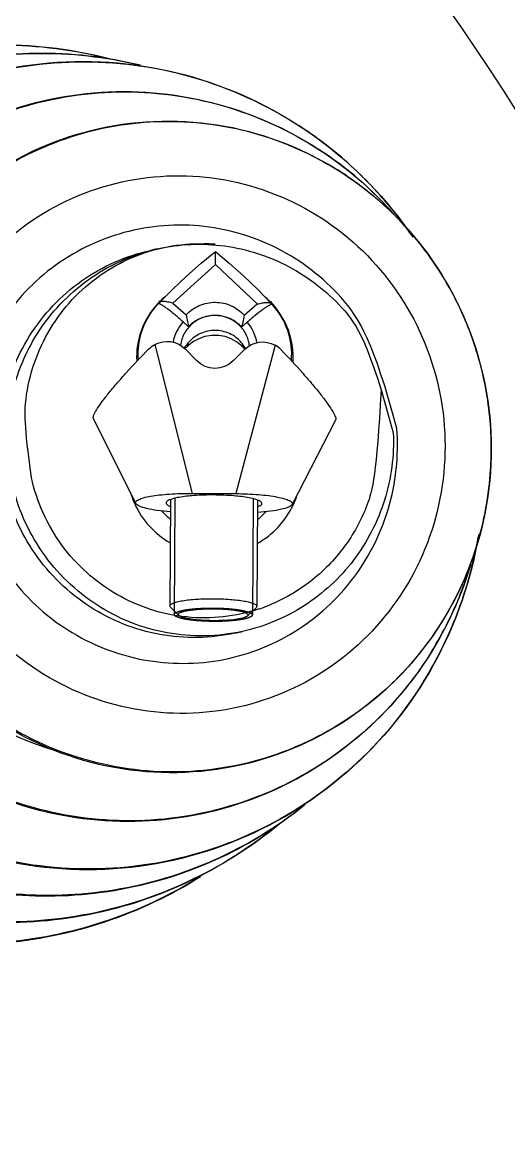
# Model space of a CAD drawing. Extents: x 4438 to 384502, y -178203 to -21188.
# Drawn here: x 382058.1 to 382089.6, y -176914.5 to -176841.9 of the extents above; entities that cross this region are included whole.
import ezdxf

# ---------------------------------------------------------------- set-up
doc = ezdxf.new("R2010")
doc.units = 0
doc.header["$LTSCALE"] = 8
doc.header["$MEASUREMENT"] = 0
doc.layers.add('PL', color=5, linetype='CONTINUOUS')

msp = doc.modelspace()

# ---------------------------------------------------------------- linework, layer by layer
at = {"layer": 'PL', "color": 7, "ltscale": 0.5}
for p, q in [((382066.4, -176856.657), (382066.871, -176856.552)), ((382070.616, -176857.578), (382070.621, -176856.736)), ((382070.616, -176857.578), (382067.846, -176860.065)), ((382073.322, -176860.128), (382070.616, -176857.578)), ((382073.358, -176859.195), (382074.231, -176860.106)), ((382066.971, -176860.053), (382066.931, -176860.111)), ((382067.846, -176860.065), (382068.706, -176860.835)), ((382072.484, -176860.859), (382073.322, -176860.128)), ((382074.231, -176860.106), (382074.267, -176860.158)), ((382068.87, -176861.609), (382068.516, -176861.288)), ((382072.669, -176861.314), (382072.311, -176861.631)), ((382066.687, -176862.743), (382069.111, -176872.389)), ((382068.647, -176862.919), (382068.692, -176862.96)), ((382069.387, -176863.792), (382068.668, -176863.054)), ((382068.74, -176862.938), (382068.692, -176862.96)), ((382072.494, -176863.079), (382071.766, -176863.807)), ((382074.479, -176862.793), (382071.931, -176872.407)), ((382072.424, -176862.962), (382072.471, -176862.984)), ((382072.471, -176862.984), (382072.517, -176862.944)), ((382065.455, -176873.048), (382062.703, -176867.549)), ((382078.401, -176867.649), (382075.579, -176873.113)), ((382069.111, -176872.389), (382071.931, -176872.407)), ((382067.699, -176872.788), (382067.655, -176879.676)), ((382067.981, -176872.706), (382067.933, -176880.234)), ((382073.057, -176872.739), (382073.009, -176880.266)), ((382073.339, -176872.824), (382073.295, -176879.712)), ((382087.156, -176876.991), (382087.143, -176877.032)), ((382067.697, -176879.76), (382067.655, -176879.676)), ((382068.249, -176880.303), (382067.697, -176879.76)), ((382072.693, -176880.331), (382073.252, -176879.796)), ((382073.295, -176879.712), (382073.252, -176879.796)), ((382071.893, -176881.436), (382072.365, -176881.331))]:
    msp.add_line(p, q, dxfattribs=at)
for points in [[(382066.971, -176860.053), (382067.825, -176859.185), (382068.747, -176858.316), (382069.695, -176857.488), (382070.621, -176856.736)], [(382070.621, -176856.736), (382071.507, -176857.474), (382072.435, -176858.304), (382073.358, -176859.195)], [(382072.424, -176862.962), (382072.251, -176862.79), (382071.977, -176862.576), (382071.634, -176862.384), (382071.236, -176862.24), (382070.805, -176862.162), (382070.361, -176862.16), (382069.929, -176862.233), (382069.531, -176862.373), (382069.186, -176862.562), (382068.911, -176862.772), (382068.74, -176862.938)]]:
    msp.add_lwpolyline(points, dxfattribs=at)
for centre, radius, start, end in [((381970.079, -176922.846), 158.527, 283.81178, 63.75286), ((381969.987, -176922.761), 149.818, 270, 63.81114), ((381970.075, -176922.908), 141.699, 21.91255, 64.93004), ((382061.928, -176870.342), 25.928, 55.60915, 57.08141), ((382061.801, -176870.517), 26.143, 45.88077, 55.59675), ((382064.598, -176869.779), 23.412, 55.62243, 57.08217), ((382064.484, -176869.937), 23.606, 45.88282, 55.60997), ((382067.494, -176869.111), 20.822, 59.32168, 60.08068), ((382067.381, -176869.288), 21.031, 48.12558, 59.30186), ((382061.739, -176870.576), 26.229, 41.36168, 45.87199), ((382064.433, -176869.985), 23.677, 41.67777, 45.87456), ((382067.33, -176869.338), 21.103, 43.48864, 48.11431), ((382061.636, -176870.666), 26.366, 34.72451, 41.36135), ((382064.374, -176870.039), 23.757, 41.37155, 41.67986), ((382067.237, -176869.426), 21.231, 36.21613, 43.48772), ((382069.536, -176868.573), 12.313, 102.5005, 104.74125), ((382069.611, -176867.447), 11.226, 86.33177, 88.66607), ((382069.611, -176867.446), 11.225, 84.99182, 86.33112), ((382067.184, -176869.46), 21.293, 29.19099, 36.20484), ((382067.166, -176869.47), 21.314, 24.33792, 29.19203), ((382070.578, -176863.579), 5.076, 136.43238, 182.92168), ((382070.582, -176863.583), 5.082, 135.64823, 136.4324), ((382070.519, -176863.45), 4.927, 136.25403, 137.06537), ((382070.521, -176871.101), 11.69, 107.37221, 107.82554), ((382070.579, -176863.581), 5.078, 129.48035, 135.64721), ((382070.52, -176863.451), 4.928, 135.32424, 136.25403), ((382070.53, -176863.461), 4.943, 131.94917, 135.32266), ((382070.576, -176863.581), 5.079, 43.55461, 50.1116), ((382070.627, -176863.462), 4.942, 42.94736, 47.93018), ((382070.538, -176871.101), 11.69, 71.42395, 71.90629), ((382070.637, -176863.451), 4.927, 42.21536, 42.94381), ((382070.574, -176863.583), 5.082, 42.84903, 43.55326), ((382070.578, -176863.579), 5.076, 356.35001, 42.84894), ((382067.04, -176869.52), 21.449, 13.11151, 24.32117), ((382070.523, -176863.102), 2.706, 137.88462, 169.35266), ((382070.639, -176863.103), 2.706, 9.91692, 41.38757), ((382070.544, -176864.079), 2.23, 138.13514, 150.93246), ((382070.605, -176864.079), 2.23, 28.33732, 41.13468), ((382067.224, -176869.473), 21.26, 12.5001, 13.09909), ((382067.223, -176869.473), 21.261, 11.87201, 12.49989), ((382067.037, -176869.507), 21.449, 0.67947, 11.85978), ((382067.171, -176869.499), 21.316, 355.58014, 0.66254), ((382067.196, -176869.501), 21.29, 348.79747, 355.58123), ((382070.4, -176870.793), 5.51, 197.83255, 204.52183), ((382070.663, -176870.794), 5.51, 334.74799, 341.43726), ((382070.468, -176870.753), 5.588, 204.5983, 240.0817), ((382070.596, -176870.754), 5.588, 299.18812, 334.67152), ((382070.495, -176870.553), 4.491, 221.82122, 231.19261), ((382070.572, -176870.553), 4.491, 308.07721, 317.4486), ((382067.255, -176869.509), 21.232, 340.97872, 348.78622), ((382061.655, -176870.752), 26.367, 343.21187, 350.27713), ((382067.387, -176869.554), 21.091, 336.89057, 340.97611), ((382064.48, -176870.188), 23.674, 339.12982, 343.19682), ((382061.797, -176870.794), 26.218, 339.13141, 343.21043), ((382064.549, -176870.211), 23.602, 328.2062, 339.12101), ((382069.879, -176869.228), 11.226, 288.46884, 290.80316), ((382069.88, -176869.229), 11.225, 290.80381, 292.14309), ((382061.873, -176870.819), 26.138, 328.23662, 339.12259), ((382064.742, -176870.321), 23.379, 327.92483, 328.18686), ((382062.086, -176870.941), 25.893, 327.92482, 328.21746), ((381970.075, -176922.908), 141.699, 283.72929, 4.32637)]:
    msp.add_arc(centre, radius, start, end, dxfattribs=at)
at = {"layer": 'PL', "color": 7, "ltscale": 0.5, "extrusion": (0, 0, -1)}
for centre, start_param, end_param in [((382067.471, -176864.281), -0.488239, 0.779568), ((382073.675, -176864.32), -0.779568, 0.488239), ((382070.584, -176862.565), 2.362024, 3.921161)]:
    msp.add_ellipse(centre, major_axis=(0.011, 1.735), ratio=0.975113, start_param=start_param, end_param=end_param, dxfattribs=at)
at = {"layer": 'PL', "color": 7, "ltscale": 0.5}
for points, knots in [([(382029.492, -176877.837), (382028.97, -176875.483), (382028.518, -176870.626), (382029.677, -176863.425), (382032.595, -176856.755), (382037.089, -176851.054), (382042.869, -176846.692), (382049.563, -176843.956), (382056.728, -176843.024), (382061.516, -176843.648), (382063.822, -176844.257)], [0, 0, 0, 0, 0.125926, 0.251647, 0.377035, 0.502024, 0.626659, 0.751072, 0.875453, 1, 1, 1, 1]), ([(382029.627, -176877.808), (382029.106, -176875.458), (382028.654, -176870.61), (382029.805, -176863.426), (382032.708, -176856.771), (382037.179, -176851.082), (382042.931, -176846.726), (382049.593, -176843.989), (382056.728, -176843.048), (382061.498, -176843.661), (382063.796, -176844.262)], [0, 0, 0, 0, 0.126092, 0.251944, 0.377405, 0.502395, 0.626965, 0.751271, 0.875538, 1, 1, 1, 1]), ([(382033.218, -176877.011), (382032.721, -176874.769), (382032.286, -176870.144), (382033.368, -176863.284), (382036.113, -176856.918), (382040.352, -176851.456), (382045.817, -176847.249), (382052.161, -176844.568), (382058.971, -176843.586), (382063.54, -176844.107), (382065.745, -176844.65)], [0, 0, 0, 0, 0.125918, 0.251632, 0.377024, 0.502022, 0.626668, 0.751088, 0.875467, 1, 1, 1, 1]), ([(382033.352, -176876.982), (382032.856, -176874.745), (382032.421, -176870.132), (382033.494, -176863.29), (382036.221, -176856.941), (382040.435, -176851.493), (382045.867, -176847.292), (382052.174, -176844.608), (382058.95, -176843.611), (382063.499, -176844.117), (382065.696, -176844.65)], [0, 0, 0, 0, 0.12609, 0.251941, 0.377409, 0.50241, 0.626991, 0.751302, 0.875561, 1, 1, 1, 1]), ([(382036.943, -176876.185), (382036.296, -176873.266), (382035.996, -176867.165), (382038.621, -176858.441), (382044.014, -176851.123), (382051.553, -176846.092), (382060.349, -176843.947), (382069.357, -176844.95), (382077.501, -176848.96), (382081.731, -176853.337), (382083.412, -176855.799)], [0, 0, 0, 0, 0.125834, 0.25133, 0.376313, 0.500834, 0.625157, 0.749637, 0.874558, 1, 1, 1, 1]), ([(382037.078, -176876.156), (382036.524, -176873.659), (382036.142, -176868.479), (382037.817, -176860.907), (382041.592, -176854.156), (382047.15, -176848.817), (382054.012, -176845.352), (382061.586, -176844.066), (382069.209, -176845.064), (382073.891, -176847.2), (382076.018, -176848.577)], [0, 0, 0, 0, 0.126096, 0.251883, 0.377177, 0.501939, 0.626317, 0.750589, 0.875069, 1, 1, 1, 1]), ([(382042.025, -176875.059), (382041.468, -176872.546), (382041.169, -176867.305), (382043.244, -176859.753), (382047.623, -176853.278), (382053.847, -176848.588), (382061.25, -176846.191), (382069.034, -176846.349), (382076.353, -176849.034), (382080.411, -176852.324), (382082.115, -176854.238)], [0, 0, 0, 0, 0.125851, 0.251396, 0.376468, 0.501089, 0.625466, 0.749913, 0.874712, 1, 1, 1, 1]), ([(382042.159, -176875.029), (382041.66, -176872.774), (382041.315, -176868.097), (382042.827, -176861.26), (382046.236, -176855.165), (382051.254, -176850.343), (382057.45, -176847.215), (382064.29, -176846.053), (382071.172, -176846.955), (382075.4, -176848.883), (382077.321, -176850.126)], [0, 0, 0, 0, 0.126096, 0.251883, 0.377177, 0.501939, 0.626317, 0.750589, 0.875069, 1, 1, 1, 1]), ([(382047.295, -176873.89), (382046.702, -176871.212), (382046.557, -176865.574), (382049.549, -176857.723), (382055.301, -176851.621), (382062.948, -176848.228), (382071.313, -176848.071), (382079.105, -176851.171), (382085.135, -176857.021), (382087.386, -176862.193), (382087.98, -176864.871)], [0, 0, 0, 0, 0.125688, 0.250971, 0.375687, 0.5, 0.624313, 0.749029, 0.874312, 1, 1, 1, 1]), ([(382047.43, -176873.861), (382046.994, -176871.893), (382046.68, -176867.814), (382047.941, -176861.836), (382050.828, -176856.47), (382055.109, -176852.164), (382060.431, -176849.275), (382066.355, -176848.044), (382072.385, -176848.571), (382076.15, -176850.069), (382077.879, -176851.064)], [0, 0, 0, 0, 0.126103, 0.251905, 0.377233, 0.502037, 0.626446, 0.750716, 0.875152, 1, 1, 1, 1]), ([(382051.555, -176872.946), (382051.065, -176870.735), (382050.945, -176866.082), (382053.409, -176859.605), (382058.146, -176854.573), (382064.444, -176851.778), (382071.333, -176851.65), (382077.753, -176854.208), (382082.724, -176859.037), (382084.581, -176863.305), (382085.071, -176865.516)], [0, 0, 0, 0, 0.12586, 0.251216, 0.375861, 0.5, 0.624139, 0.748784, 0.87414, 1, 1, 1, 1]), ([(382082.366, -176868.183), (382080.872, -176862.589), (382079.008, -176859.498), (382074.745, -176856.221), (382069.592, -176854.739), (382064.269, -176855.275), (382059.525, -176857.752), (382056.023, -176861.822), (382054.242, -176866.904), (382054.367, -176870.517), (382054.749, -176872.238)], [0, 0, 0, 0, 0.125793, 0.250987, 0.375513, 0.499648, 0.623881, 0.748647, 0.874088, 1, 1, 1, 1]), ([(382058.685, -176871.365), (382058.219, -176867.901), (382058.254, -176866.28), (382058.804, -176863.916), (382059.826, -176861.72), (382061.275, -176859.787), (382063.09, -176858.203), (382065.191, -176857.036), (382067.485, -176856.338), (382069.08, -176856.206), (382069.873, -176856.224)], [0, 0, 0, 0, 0.125969, 0.251776, 0.3773, 0.502458, 0.627231, 0.751668, 0.875875, 1, 1, 1, 1]), ([(382066.871, -176856.552), (382068.283, -176856.239), (382071.248, -176856.114), (382075.474, -176857.474), (382078.995, -176860.2), (382080.595, -176862.721), (382082.134, -176868.476)], [0, 0, 0, 0, 0.248744, 0.498168, 0.748628, 1, 1, 1, 1]), ([(382056.94, -176871.752), (382056.76, -176870.943), (382056.558, -176869.286), (382056.738, -176866.793), (382057.395, -176864.386), (382058.503, -176862.158), (382060.02, -176860.194), (382061.889, -176858.57), (382064.036, -176857.348), (382065.602, -176856.833), (382066.4, -176856.657)], [0, 0, 0, 0, 0.125913, 0.251684, 0.377201, 0.502384, 0.627204, 0.751688, 0.875914, 1, 1, 1, 1]), ([(382057.411, -176871.648), (382057.236, -176870.858), (382057.035, -176869.242), (382057.193, -176866.81), (382057.806, -176864.455), (382058.85, -176862.263), (382060.288, -176860.316), (382062.069, -176858.683), (382064.125, -176857.426), (382065.632, -176856.868), (382066.403, -176856.665)], [0, 0, 0, 0, 0.125891, 0.251644, 0.377157, 0.502347, 0.627183, 0.751685, 0.875922, 1, 1, 1, 1]), ([(382065.616, -176863.734), (382065.572, -176863.079), (382065.755, -176861.734), (382066.463, -176860.577), (382066.912, -176860.094)], [0, 0, 0, 0, 0.499091, 1, 1, 1, 1]), ([(382068.516, -176861.288), (382068.345, -176861.132), (382068.021, -176860.849), (382067.623, -176860.528), (382067.341, -176860.325), (382067.175, -176860.218), (382067.043, -176860.146), (382066.964, -176860.116), (382066.931, -176860.111)], [0, 0, 0, 0, 0.349189, 0.650231, 0.773187, 0.873677, 0.949562, 1, 1, 1, 1]), ([(382067.846, -176860.065), (382067.742, -176860.044), (382067.557, -176860.004), (382067.307, -176859.965), (382067.11, -176859.967), (382067.004, -176860.018), (382066.971, -176860.053)], [0, 0, 0, 0, 0.351742, 0.630747, 0.839603, 1, 1, 1, 1]), ([(382068.706, -176860.835), (382068.944, -176860.577), (382069.537, -176860.157), (382070.601, -176859.943), (382071.661, -176860.17), (382072.25, -176860.598), (382072.484, -176860.859)], [0, 0, 0, 0, 0.249441, 0.5, 0.750559, 1, 1, 1, 1]), ([(382074.267, -176860.158), (382074.233, -176860.163), (382074.154, -176860.192), (382074.021, -176860.262), (382073.853, -176860.368), (382073.569, -176860.567), (382073.167, -176860.882), (382072.841, -176861.161), (382072.669, -176861.314)], [0, 0, 0, 0, 0.050808, 0.126959, 0.227592, 0.350569, 0.651343, 1, 1, 1, 1]), ([(382073.322, -176860.128), (382073.431, -176860.105), (382073.627, -176860.061), (382073.922, -176860.008), (382074.155, -176860.024), (382074.231, -176860.106)], [0, 0, 0, 0, 0.358163, 0.640854, 1, 1, 1, 1]), ([(382075.537, -176863.797), (382075.59, -176863.143), (382075.423, -176861.795), (382074.729, -176860.629), (382074.287, -176860.14)], [0, 0, 0, 0, 0.499091, 1, 1, 1, 1]), ([(382070.595, -176860.874), (382070.325, -176860.872), (382069.781, -176860.966), (382069.069, -176861.381), (382068.551, -176862.017), (382068.38, -176862.538), (382068.345, -176862.802)], [0, 0, 0, 0, 0.251571, 0.50228, 0.751686, 1, 1, 1, 1]), ([(382068.706, -176860.835), (382068.736, -176860.985), (382068.795, -176861.242), (382068.852, -176861.5), (382068.87, -176861.609)], [0, 0, 0, 0, 0.579834, 1, 1, 1, 1]), ([(382072.311, -176861.631), (382072.097, -176861.394), (382071.56, -176861.007), (382070.595, -176860.801), (382069.628, -176860.994), (382069.087, -176861.375), (382068.87, -176861.609)], [0, 0, 0, 0, 0.249439, 0.5, 0.750561, 1, 1, 1, 1]), ([(382072.821, -176862.83), (382072.788, -176862.566), (382072.624, -176862.043), (382072.114, -176861.401), (382071.408, -176860.976), (382070.865, -176860.876), (382070.595, -176860.874)], [0, 0, 0, 0, 0.248314, 0.49772, 0.748429, 1, 1, 1, 1]), ([(382072.484, -176860.859), (382072.452, -176861.009), (382072.39, -176861.265), (382072.33, -176861.522), (382072.311, -176861.631)], [0, 0, 0, 0, 0.579834, 1, 1, 1, 1]), ([(382070.589, -176861.84), (382070.27, -176861.838), (382069.627, -176861.969), (382069.095, -176862.355), (382068.884, -176862.591)], [0, 0, 0, 0, 0.501149, 1, 1, 1, 1]), ([(382072.284, -176862.613), (382072.076, -176862.374), (382071.549, -176861.981), (382070.907, -176861.842), (382070.589, -176861.84)], [0, 0, 0, 0, 0.498851, 1, 1, 1, 1]), ([(382062.703, -176867.549), (382062.691, -176867.525), (382062.688, -176867.452), (382062.743, -176867.262), (382062.921, -176866.942), (382063.241, -176866.477), (382063.686, -176865.906), (382064.233, -176865.254), (382065.099, -176864.278), (382065.8, -176863.54), (382066.289, -176863.042)], [0, 0, 0, 0, 0.01417, 0.035355, 0.102255, 0.200919, 0.327029, 0.475207, 0.640032, 1, 1, 1, 1]), ([(382068.85, -176862.645), (382068.837, -176862.704), (382068.816, -176862.788), (382068.776, -176862.885), (382068.753, -176862.924), (382068.74, -176862.938)], [0, 0, 0, 0, 0.575562, 0.812449, 1, 1, 1, 1]), ([(382072.317, -176862.667), (382072.329, -176862.727), (382072.349, -176862.81), (382072.388, -176862.908), (382072.41, -176862.947), (382072.424, -176862.962)], [0, 0, 0, 0, 0.575562, 0.812449, 1, 1, 1, 1]), ([(382074.872, -176863.097), (382075.355, -176863.601), (382076.047, -176864.348), (382076.901, -176865.334), (382077.439, -176865.993), (382077.877, -176866.57), (382078.19, -176867.04), (382078.364, -176867.362), (382078.418, -176867.552), (382078.414, -176867.625), (382078.401, -176867.649)], [0, 0, 0, 0, 0.359968, 0.524793, 0.672971, 0.799081, 0.897745, 0.964645, 0.98583, 1, 1, 1, 1]), ([(382087.98, -176864.871), (382088.573, -176867.549), (382088.718, -176873.187), (382085.726, -176881.038), (382079.975, -176887.141), (382072.327, -176890.533), (382063.962, -176890.691), (382056.17, -176887.591), (382050.141, -176881.74), (382047.889, -176876.569), (382047.295, -176873.89)], [0, 0, 0, 0, 0.125688, 0.250971, 0.375687, 0.5, 0.624313, 0.749029, 0.874312, 1, 1, 1, 1]), ([(382085.071, -176865.516), (382085.561, -176867.727), (382085.682, -176872.38), (382083.218, -176878.857), (382078.48, -176883.888), (382072.183, -176886.684), (382065.293, -176886.812), (382058.873, -176884.254), (382053.903, -176879.425), (382052.046, -176875.157), (382051.555, -176872.946)], [0, 0, 0, 0, 0.12586, 0.251216, 0.375861, 0.5, 0.624139, 0.748784, 0.87414, 1, 1, 1, 1]), ([(382081.341, -176865.686), (382081.045, -176871.168), (382080.561, -176873.211), (382079.05, -176875.96), (382076.867, -176878.197), (382075.061, -176879.24), (382074.111, -176879.626)], [0, 0, 0, 0, 0.251375, 0.501829, 0.751298, 1, 1, 1, 1]), ([(382054.749, -176872.238), (382055.131, -176873.96), (382056.544, -176877.287), (382060.306, -176881.14), (382065.201, -176883.349), (382070.548, -176883.588), (382075.598, -176881.824), (382079.642, -176878.302), (382082.12, -176873.529), (382082.502, -176869.939), (382082.366, -176868.183)], [0, 0, 0, 0, 0.125912, 0.251353, 0.376118, 0.500351, 0.624486, 0.749012, 0.874207, 1, 1, 1, 1]), ([(382082.134, -176868.476), (382082.196, -176869.937), (382081.812, -176872.898), (382079.773, -176876.859), (382076.517, -176879.878), (382073.777, -176881.018), (382072.365, -176881.331)], [0, 0, 0, 0, 0.251373, 0.501833, 0.751256, 1, 1, 1, 1]), ([(382071.893, -176881.436), (382071.095, -176881.613), (382069.459, -176881.808), (382066.997, -176881.608), (382064.616, -176880.926), (382062.411, -176879.787), (382060.465, -176878.236), (382058.853, -176876.332), (382057.636, -176874.149), (382057.119, -176872.562), (382056.94, -176871.752)], [0, 0, 0, 0, 0.124086, 0.248312, 0.372796, 0.497616, 0.622799, 0.748316, 0.874087, 1, 1, 1, 1]), ([(382072.365, -176881.331), (382071.567, -176881.508), (382069.93, -176881.703), (382067.468, -176881.504), (382065.088, -176880.822), (382062.883, -176879.683), (382060.937, -176878.132), (382059.324, -176876.227), (382058.108, -176874.045), (382057.591, -176872.457), (382057.411, -176871.648)], [0, 0, 0, 0, 0.124086, 0.248312, 0.372796, 0.497616, 0.622799, 0.748317, 0.874086, 1, 1, 1, 1]), ([(382073.436, -176879.876), (382072.684, -176880.127), (382071.121, -176880.471), (382068.723, -176880.48), (382066.371, -176879.984), (382064.17, -176879.004), (382062.216, -176877.584), (382060.592, -176875.787), (382059.371, -176873.69), (382058.859, -176872.151), (382058.685, -176871.365)], [0, 0, 0, 0, 0.124125, 0.248332, 0.372769, 0.497542, 0.6227, 0.748224, 0.874031, 1, 1, 1, 1]), ([(382065.455, -176873.048), (382065.445, -176873.028), (382065.434, -176872.981), (382065.469, -176872.909), (382065.54, -176872.846), (382065.646, -176872.785), (382065.788, -176872.727), (382066.044, -176872.648), (382066.443, -176872.563), (382067.004, -176872.485), (382067.655, -176872.427), (382068.367, -176872.393), (382068.86, -176872.388), (382069.111, -176872.389)], [0, 0, 0, 0, 0.01717, 0.035271, 0.058908, 0.090149, 0.129738, 0.177776, 0.297768, 0.446341, 0.617632, 0.804768, 1, 1, 1, 1]), ([(382072.793, -176872.679), (382072.468, -176872.617), (382071.711, -176872.529), (382070.521, -176872.48), (382069.33, -176872.513), (382068.572, -176872.592), (382068.247, -176872.65)], [0, 0, 0, 0, 0.217421, 0.5, 0.782579, 1, 1, 1, 1]), ([(382071.931, -176872.407), (382072.183, -176872.409), (382072.675, -176872.421), (382073.387, -176872.463), (382074.037, -176872.529), (382074.597, -176872.615), (382074.996, -176872.705), (382075.25, -176872.788), (382075.392, -176872.848), (382075.497, -176872.909), (382075.567, -176872.973), (382075.601, -176873.046), (382075.589, -176873.093), (382075.579, -176873.113)], [0, 0, 0, 0, 0.195232, 0.382368, 0.553659, 0.702232, 0.822224, 0.870262, 0.909851, 0.941092, 0.964729, 0.98283, 1, 1, 1, 1]), ([(382067.69, -176873.587), (382067.403, -176873.565), (382066.885, -176873.512), (382066.21, -176873.394), (382065.77, -176873.27), (382065.542, -176873.149), (382065.472, -176873.082), (382065.455, -176873.048)], [0, 0, 0, 0, 0.368655, 0.668585, 0.880719, 0.951125, 1, 1, 1, 1]), ([(382067.696, -176872.788), (382067.647, -176872.806), (382067.563, -176872.841), (382067.466, -176872.904), (382067.41, -176872.976), (382067.416, -176873.03), (382067.426, -176873.05)], [0, 0, 0, 0, 0.379029, 0.650144, 0.838695, 1, 1, 1, 1]), ([(382067.426, -176873.05), (382067.443, -176873.088), (382067.532, -176873.161), (382067.631, -176873.204), (382067.693, -176873.228)], [0, 0, 0, 0, 0.383792, 1, 1, 1, 1]), ([(382068.247, -176872.65), (382068.19, -176872.66), (382068.004, -176872.696), (382067.82, -176872.742), (382067.696, -176872.788)], [0, 0, 0, 0, 0.303775, 1, 1, 1, 1]), ([(382073.342, -176872.824), (382073.306, -176872.81), (382073.127, -176872.749), (382072.942, -176872.707), (382072.793, -176872.679)], [0, 0, 0, 0, 0.199616, 1, 1, 1, 1]), ([(382075.579, -176873.113), (382075.562, -176873.146), (382075.491, -176873.212), (382075.262, -176873.331), (382074.82, -176873.449), (382074.144, -176873.558), (382073.624, -176873.605), (382073.338, -176873.623)], [0, 0, 0, 0, 0.048875, 0.119281, 0.331415, 0.631345, 1, 1, 1, 1]), ([(382073.339, -176873.264), (382073.402, -176873.241), (382073.501, -176873.199), (382073.591, -176873.127), (382073.609, -176873.089)], [0, 0, 0, 0, 0.616213, 1, 1, 1, 1]), ([(382073.609, -176873.089), (382073.619, -176873.069), (382073.625, -176873.016), (382073.571, -176872.943), (382073.474, -176872.879), (382073.391, -176872.843), (382073.342, -176872.824)], [0, 0, 0, 0, 0.16131, 0.349862, 0.620976, 1, 1, 1, 1]), ([(382086.786, -176877.832), (382085.93, -176879.838), (382083.576, -176883.602), (382078.489, -176887.847), (382072.338, -176890.288), (382065.734, -176890.673), (382059.326, -176888.969), (382053.744, -176885.347), (382049.532, -176880.171), (382047.906, -176876.006), (382047.43, -176873.861)], [0, 0, 0, 0, 0.12518, 0.249812, 0.374103, 0.498395, 0.623028, 0.748208, 0.87393, 1, 1, 1, 1]), ([(382060.341, -176889.078), (382056.935, -176888.122), (382050.516, -176884.236), (382047.056, -176877.592), (382046.285, -176874.114)], [0, 0, 0, 0, 0.498314, 1, 1, 1, 1]), ([(382087.674, -176875.023), (382087.191, -176877.964), (382085.208, -176883.719), (382079.521, -176890.796), (382071.781, -176895.511), (382062.903, -176897.285), (382053.943, -176895.912), (382045.963, -176891.558), (382039.897, -176884.761), (382037.59, -176879.105), (382036.943, -176876.185)], [0, 0, 0, 0, 0.125442, 0.250362, 0.374842, 0.499165, 0.623687, 0.748669, 0.874166, 1, 1, 1, 1]), ([(382087.157, -176876.99), (382086.421, -176879.445), (382084.133, -176884.14), (382078.634, -176889.666), (382071.646, -176893.098), (382063.924, -176894.053), (382056.302, -176892.433), (382049.598, -176888.415), (382044.526, -176882.448), (382042.582, -176877.572), (382042.025, -176875.059)], [0, 0, 0, 0, 0.125287, 0.250086, 0.374533, 0.498911, 0.623531, 0.748604, 0.874149, 1, 1, 1, 1]), ([(382084.553, -176882.736), (382083.337, -176884.675), (382080.321, -176888.21), (382074.464, -176891.937), (382067.774, -176893.775), (382060.836, -176893.559), (382054.25, -176891.31), (382048.584, -176887.226), (382044.324, -176881.669), (382042.659, -176877.284), (382042.159, -176875.029)], [0, 0, 0, 0, 0.124931, 0.249411, 0.373683, 0.498061, 0.622823, 0.748117, 0.873904, 1, 1, 1, 1]), ([(382084.027, -176884.691), (382082.681, -176886.838), (382079.34, -176890.753), (382072.854, -176894.88), (382065.445, -176896.916), (382057.761, -176896.677), (382050.468, -176894.187), (382044.192, -176889.664), (382039.474, -176883.509), (382037.631, -176878.653), (382037.078, -176876.156)], [0, 0, 0, 0, 0.124931, 0.249411, 0.373683, 0.498061, 0.622823, 0.748117, 0.873904, 1, 1, 1, 1]), ([(382076.379, -176892.591), (382074.609, -176894.015), (382070.689, -176896.42), (382064.101, -176898.408), (382057.218, -176898.661), (382050.487, -176897.158), (382044.336, -176894), (382039.156, -176889.39), (382035.275, -176883.63), (382033.715, -176879.254), (382033.218, -176877.011)], [0, 0, 0, 0, 0.124533, 0.248912, 0.373332, 0.497978, 0.622976, 0.748368, 0.874082, 1, 1, 1, 1]), ([(382076.332, -176892.613), (382074.566, -176894.025), (382070.657, -176896.406), (382064.095, -176898.367), (382057.244, -176898.601), (382050.545, -176897.09), (382044.423, -176893.932), (382039.267, -176889.331), (382035.403, -176883.583), (382033.848, -176879.218), (382033.352, -176876.982)], [0, 0, 0, 0, 0.124439, 0.248698, 0.373009, 0.49759, 0.622591, 0.748059, 0.87391, 1, 1, 1, 1]), ([(382074.802, -176893.759), (382072.97, -176895.285), (382068.894, -176897.877), (382062.006, -176900.062), (382054.782, -176900.412), (382047.699, -176898.902), (382041.216, -176895.634), (382035.752, -176890.822), (382031.658, -176884.786), (382030.014, -176880.192), (382029.492, -176877.837)], [0, 0, 0, 0, 0.124548, 0.248928, 0.373341, 0.497976, 0.622965, 0.748353, 0.874074, 1, 1, 1, 1]), ([(382074.774, -176893.767), (382072.946, -176895.284), (382068.881, -176897.856), (382062.017, -176900.019), (382054.822, -176900.354), (382047.768, -176898.838), (382041.311, -176895.572), (382035.867, -176890.767), (382031.787, -176884.742), (382030.147, -176880.157), (382029.627, -176877.808)], [0, 0, 0, 0, 0.124462, 0.248729, 0.373035, 0.497605, 0.622595, 0.748056, 0.873908, 1, 1, 1, 1]), ([(382069.634, -176897.223), (382065.777, -176899.656), (382056.716, -176902.686), (382042.664, -176900.33), (382031.23, -176891.759), (382027.037, -176883.108), (382026.038, -176878.603)], [0, 0, 0, 0, 0.248713, 0.497825, 0.748318, 1, 1, 1, 1]), ([(382069.558, -176897.251), (382065.71, -176899.655), (382056.684, -176902.634), (382042.707, -176900.245), (382031.339, -176891.686), (382027.168, -176883.064), (382026.172, -176878.573)], [0, 0, 0, 0, 0.248485, 0.497449, 0.748032, 1, 1, 1, 1]), ([(382067.655, -176879.676), (382067.655, -176879.64), (382067.701, -176879.582), (382067.782, -176879.532), (382067.922, -176879.467), (382068.158, -176879.4), (382068.507, -176879.332), (382068.93, -176879.277), (382069.595, -176879.222), (382070.118, -176879.209), (382070.478, -176879.211)], [0, 0, 0, 0, 0.037142, 0.064979, 0.1003, 0.193813, 0.316239, 0.463705, 0.631009, 1, 1, 1, 1]), ([(382068.048, -176880.106), (382068.074, -176880.095), (382068.114, -176880.08), (382068.16, -176880.062), (382068.186, -176880.052), (382068.206, -176880.044), (382068.222, -176880.038), (382068.235, -176880.032), (382068.243, -176880.029), (382068.25, -176880.027), (382068.254, -176880.025), (382068.257, -176880.024), (382068.259, -176880.023), (382068.261, -176880.023), (382068.264, -176880.022), (382068.271, -176880.02), (382068.282, -176880.018), (382068.297, -176880.014), (382068.312, -176880.011), (382068.331, -176880.006), (382068.365, -176879.998), (382068.414, -176879.987), (382068.463, -176879.975), (382068.502, -176879.966), (382068.527, -176879.96), (382068.546, -176879.956), (382068.557, -176879.953), (382068.564, -176879.951), (382068.568, -176879.951), (382068.572, -176879.95), (382068.578, -176879.949), (382068.586, -176879.948), (382068.598, -176879.946), (382068.613, -176879.944), (382068.638, -176879.94), (382068.668, -176879.935), (382068.705, -176879.93), (382068.742, -176879.924), (382068.778, -176879.919), (382068.815, -176879.913), (382068.852, -176879.908), (382068.882, -176879.903), (382068.907, -176879.899), (382068.925, -176879.897), (382068.94, -176879.894), (382068.951, -176879.893), (382068.957, -176879.892), (382068.961, -176879.891), (382068.967, -176879.891), (382068.974, -176879.89), (382068.987, -176879.889), (382069.005, -176879.887), (382069.027, -176879.885), (382069.056, -176879.882), (382069.093, -176879.879), (382069.136, -176879.875), (382069.18, -176879.87), (382069.223, -176879.866), (382069.267, -176879.862), (382069.311, -176879.858), (382069.354, -176879.854), (382069.387, -176879.851), (382069.409, -176879.849), (382069.418, -176879.848), (382069.425, -176879.847), (382069.433, -176879.847), (382069.447, -176879.846), (382069.467, -176879.845), (382069.499, -176879.844), (382069.539, -176879.842), (382069.603, -176879.838), (382069.683, -176879.834), (382069.779, -176879.829), (382069.851, -176879.826), (382069.899, -176879.823), (382069.919, -176879.823), (382069.935, -176879.822), (382069.952, -176879.821), (382069.981, -176879.821), (382070.023, -176879.82), (382070.09, -176879.82), (382070.173, -176879.819), (382070.307, -176879.817), (382070.407, -176879.816), (382070.474, -176879.815)], [0, 0, 0, 0, 0.0625, 0.09375, 0.109375, 0.125, 0.140625, 0.148438, 0.15625, 0.160156, 0.164062, 0.166016, 0.166992, 0.167969, 0.169922, 0.171875, 0.179688, 0.1875, 0.195312, 0.203125, 0.21875, 0.25, 0.28125, 0.296875, 0.3125, 0.320312, 0.328125, 0.330078, 0.332031, 0.333984, 0.335938, 0.339844, 0.34375, 0.351562, 0.359375, 0.375, 0.390625, 0.40625, 0.421875, 0.4375, 0.453125, 0.46875, 0.476562, 0.484375, 0.492188, 0.496094, 0.498047, 0.5, 0.501953, 0.503906, 0.507812, 0.515625, 0.523438, 0.53125, 0.546875, 0.5625, 0.578125, 0.59375, 0.609375, 0.625, 0.640625, 0.65625, 0.660156, 0.664062, 0.666016, 0.667969, 0.671875, 0.679688, 0.6875, 0.703125, 0.71875, 0.75, 0.78125, 0.8125, 0.820312, 0.828125, 0.832031, 0.835938, 0.84375, 0.859375, 0.875, 0.90625, 0.9375, 1, 1, 1, 1]), ([(382068.249, -176880.303), (382068.237, -176880.291), (382068.217, -176880.266), (382068.213, -176880.215), (382068.244, -176880.17), (382068.327, -176880.109), (382068.498, -176880.045), (382068.769, -176879.981), (382069.12, -176879.928), (382069.534, -176879.889), (382069.993, -176879.866), (382070.311, -176879.862), (382070.474, -176879.863)], [0, 0, 0, 0, 0.021151, 0.038599, 0.058582, 0.085557, 0.165948, 0.282386, 0.431009, 0.60553, 0.798116, 1, 1, 1, 1]), ([(382070.474, -176879.815), (382070.54, -176879.817), (382070.639, -176879.819), (382070.771, -176879.822), (382070.853, -176879.824), (382070.919, -176879.826), (382070.961, -176879.827), (382070.99, -176879.828), (382071.006, -176879.828), (382071.022, -176879.829), (382071.042, -176879.83), (382071.09, -176879.833), (382071.162, -176879.838), (382071.258, -176879.844), (382071.338, -176879.849), (382071.402, -176879.853), (382071.442, -176879.855), (382071.474, -176879.857), (382071.494, -176879.859), (382071.508, -176879.86), (382071.516, -176879.86), (382071.523, -176879.861), (382071.532, -176879.862), (382071.554, -176879.864), (382071.586, -176879.868), (382071.629, -176879.872), (382071.672, -176879.877), (382071.715, -176879.881), (382071.758, -176879.886), (382071.801, -176879.89), (382071.844, -176879.895), (382071.88, -176879.899), (382071.908, -176879.902), (382071.93, -176879.904), (382071.948, -176879.906), (382071.96, -176879.907), (382071.967, -176879.908), (382071.973, -176879.909), (382071.977, -176879.909), (382071.984, -176879.91), (382071.994, -176879.912), (382072.01, -176879.915), (382072.029, -176879.918), (382072.054, -176879.922), (382072.085, -176879.927), (382072.122, -176879.933), (382072.159, -176879.939), (382072.197, -176879.945), (382072.234, -176879.951), (382072.272, -176879.957), (382072.303, -176879.962), (382072.328, -176879.966), (382072.343, -176879.969), (382072.356, -176879.971), (382072.363, -176879.972), (382072.37, -176879.973), (382072.374, -176879.974), (382072.377, -176879.975), (382072.385, -176879.977), (382072.396, -176879.979), (382072.41, -176879.983), (382072.425, -176879.987), (382072.445, -176879.991), (382072.479, -176880), (382072.528, -176880.012), (382072.576, -176880.024), (382072.611, -176880.032), (382072.63, -176880.037), (382072.645, -176880.041), (382072.66, -176880.044), (382072.671, -176880.047), (382072.678, -176880.049), (382072.681, -176880.05), (382072.683, -176880.05), (382072.685, -176880.051), (382072.688, -176880.052), (382072.692, -176880.054), (382072.699, -176880.057), (382072.707, -176880.06), (382072.72, -176880.065), (382072.737, -176880.072), (382072.757, -176880.08), (382072.784, -176880.091), (382072.83, -176880.11), (382072.87, -176880.126), (382072.896, -176880.136)], [0, 0, 0, 0, 0.0625, 0.09375, 0.125, 0.140625, 0.15625, 0.164062, 0.167969, 0.171875, 0.179688, 0.1875, 0.21875, 0.25, 0.28125, 0.296875, 0.3125, 0.320312, 0.328125, 0.332031, 0.333984, 0.335938, 0.339844, 0.34375, 0.359375, 0.375, 0.390625, 0.40625, 0.421875, 0.4375, 0.453125, 0.46875, 0.476562, 0.484375, 0.492188, 0.496094, 0.498047, 0.5, 0.501953, 0.503906, 0.507812, 0.515625, 0.523438, 0.53125, 0.546875, 0.5625, 0.578125, 0.59375, 0.609375, 0.625, 0.640625, 0.648438, 0.65625, 0.660156, 0.664062, 0.666016, 0.667969, 0.669922, 0.671875, 0.679688, 0.6875, 0.695312, 0.703125, 0.71875, 0.75, 0.78125, 0.796875, 0.804688, 0.8125, 0.820312, 0.828125, 0.830078, 0.832031, 0.833008, 0.833984, 0.835938, 0.839844, 0.84375, 0.851562, 0.859375, 0.875, 0.890625, 0.90625, 0.9375, 1, 1, 1, 1]), ([(382070.474, -176879.863), (382070.637, -176879.864), (382070.955, -176879.872), (382071.413, -176879.901), (382071.827, -176879.946), (382072.177, -176880.003), (382072.447, -176880.07), (382072.618, -176880.136), (382072.7, -176880.198), (382072.73, -176880.244), (382072.726, -176880.294), (382072.705, -176880.319), (382072.693, -176880.331)], [0, 0, 0, 0, 0.201885, 0.39447, 0.568991, 0.717615, 0.834052, 0.914443, 0.941418, 0.961401, 0.978849, 1, 1, 1, 1]), ([(382070.478, -176879.211), (382070.838, -176879.213), (382071.361, -176879.233), (382072.025, -176879.297), (382072.448, -176879.357), (382072.795, -176879.429), (382073.03, -176879.5), (382073.169, -176879.566), (382073.25, -176879.618), (382073.295, -176879.676), (382073.295, -176879.712)], [0, 0, 0, 0, 0.368991, 0.536295, 0.683761, 0.806188, 0.8997, 0.935021, 0.962858, 1, 1, 1, 1]), ([(382070.469, -176880.684), (382070.424, -176880.683), (382070.335, -176880.681), (382070.223, -176880.678), (382070.133, -176880.676), (382070.066, -176880.675), (382070.011, -176880.673), (382069.971, -176880.672), (382069.949, -176880.672), (382069.932, -176880.671), (382069.916, -176880.67), (382069.894, -176880.669), (382069.857, -176880.666), (382069.781, -176880.662), (382069.694, -176880.656), (382069.607, -176880.651), (382069.553, -176880.647), (382069.51, -176880.644), (382069.477, -176880.642), (382069.45, -176880.641), (382069.431, -176880.639), (382069.421, -176880.639), (382069.412, -176880.638), (382069.405, -176880.637), (382069.395, -176880.636), (382069.379, -176880.635), (382069.354, -176880.632), (382069.325, -176880.629), (382069.287, -176880.625), (382069.239, -176880.619), (382069.181, -176880.613), (382069.123, -176880.607), (382069.074, -176880.602), (382069.036, -176880.598), (382069.007, -176880.594), (382068.983, -176880.592), (382068.966, -176880.59), (382068.956, -176880.589), (382068.949, -176880.588), (382068.943, -176880.587), (382068.934, -176880.586), (382068.92, -176880.583), (382068.899, -176880.58), (382068.874, -176880.576), (382068.84, -176880.57), (382068.799, -176880.563), (382068.749, -176880.555), (382068.699, -176880.547), (382068.657, -176880.54), (382068.623, -176880.534), (382068.603, -176880.531), (382068.586, -176880.528), (382068.573, -176880.526), (382068.563, -176880.524), (382068.556, -176880.523), (382068.552, -176880.522), (382068.548, -176880.522), (382068.546, -176880.521), (382068.543, -176880.52), (382068.537, -176880.519), (382068.529, -176880.517), (382068.52, -176880.514), (382068.507, -176880.511), (382068.491, -176880.507), (382068.465, -176880.5), (382068.433, -176880.492), (382068.395, -176880.483), (382068.357, -176880.473), (382068.325, -176880.465), (382068.299, -176880.458), (382068.283, -176880.454), (382068.271, -176880.451), (382068.261, -176880.449), (382068.253, -176880.446), (382068.247, -176880.445), (382068.244, -176880.444), (382068.242, -176880.444), (382068.24, -176880.443), (382068.238, -176880.442), (382068.234, -176880.44), (382068.229, -176880.438), (382068.222, -176880.435), (382068.214, -176880.432), (382068.203, -176880.427), (382068.185, -176880.42), (382068.164, -176880.411), (382068.138, -176880.4), (382068.112, -176880.389), (382068.09, -176880.379), (382068.072, -176880.372), (382068.062, -176880.367), (382068.053, -176880.364), (382068.046, -176880.361), (382068.041, -176880.359), (382068.037, -176880.357), (382068.035, -176880.356), (382068.033, -176880.356), (382068.033, -176880.355), (382068.032, -176880.354), (382068.03, -176880.352), (382068.028, -176880.35), (382068.025, -176880.347), (382068.021, -176880.343), (382068.016, -176880.338), (382068.008, -176880.331), (382067.998, -176880.321), (382067.986, -176880.31), (382067.975, -176880.298), (382067.965, -176880.289), (382067.957, -176880.281), (382067.952, -176880.276), (382067.948, -176880.273), (382067.945, -176880.27), (382067.943, -176880.267), (382067.941, -176880.266), (382067.94, -176880.265), (382067.939, -176880.264), (382067.94, -176880.263), (382067.94, -176880.262), (382067.94, -176880.261), (382067.941, -176880.258), (382067.941, -176880.255), (382067.942, -176880.251), (382067.943, -176880.246), (382067.945, -176880.239), (382067.948, -176880.229), (382067.95, -176880.217), (382067.953, -176880.205), (382067.957, -176880.19), (382067.959, -176880.178), (382067.961, -176880.17)], [0, 0, 0, 0, 0.03125, 0.0625, 0.078125, 0.09375, 0.109375, 0.117188, 0.121094, 0.125, 0.128906, 0.132812, 0.140625, 0.15625, 0.1875, 0.203125, 0.21875, 0.226562, 0.234375, 0.242188, 0.246094, 0.248047, 0.25, 0.251953, 0.253906, 0.257812, 0.265625, 0.273438, 0.28125, 0.296875, 0.3125, 0.328125, 0.34375, 0.351562, 0.359375, 0.367188, 0.371094, 0.373047, 0.375, 0.376953, 0.378906, 0.382812, 0.390625, 0.398438, 0.40625, 0.421875, 0.4375, 0.453125, 0.46875, 0.476562, 0.484375, 0.488281, 0.492188, 0.496094, 0.498047, 0.499023, 0.5, 0.500977, 0.501953, 0.503906, 0.507812, 0.511719, 0.515625, 0.523438, 0.53125, 0.546875, 0.5625, 0.578125, 0.59375, 0.601562, 0.609375, 0.613281, 0.617188, 0.621094, 0.623047, 0.624023, 0.625, 0.625977, 0.626953, 0.628906, 0.632812, 0.636719, 0.640625, 0.648438, 0.65625, 0.671875, 0.6875, 0.703125, 0.71875, 0.726562, 0.734375, 0.738281, 0.742188, 0.746094, 0.748047, 0.749023, 0.75, 0.750977, 0.751953, 0.753906, 0.757812, 0.761719, 0.765625, 0.773438, 0.78125, 0.796875, 0.8125, 0.828125, 0.84375, 0.851562, 0.859375, 0.863281, 0.867188, 0.871094, 0.873047, 0.874023, 0.875, 0.875977, 0.876953, 0.878906, 0.882812, 0.886719, 0.890625, 0.898438, 0.90625, 0.921875, 0.9375, 0.953125, 0.96875, 1, 1, 1, 1]), ([(382067.961, -176880.17), (382067.964, -176880.168), (382067.967, -176880.164), (382067.972, -176880.159), (382067.977, -176880.155), (382067.98, -176880.151), (382067.983, -176880.149), (382067.987, -176880.146), (382067.992, -176880.142), (382067.997, -176880.138), (382068.003, -176880.134), (382068.008, -176880.13), (382068.014, -176880.126), (382068.02, -176880.122), (382068.025, -176880.119), (382068.029, -176880.117), (382068.034, -176880.114), (382068.04, -176880.11), (382068.046, -176880.107), (382068.048, -176880.106)], [0, 0, 0, 0, 0.125, 0.1875, 0.25, 0.3125, 0.34375, 0.375, 0.4375, 0.5, 0.5625, 0.625, 0.6875, 0.75, 0.8125, 0.84375, 0.875, 0.9375, 1, 1, 1, 1]), ([(382070.469, -176880.636), (382070.212, -176880.635), (382069.727, -176880.617), (382069.151, -176880.561), (382068.758, -176880.493), (382068.533, -176880.439), (382068.367, -176880.381), (382068.278, -176880.331), (382068.249, -176880.303)], [0, 0, 0, 0, 0.340645, 0.641538, 0.766041, 0.868525, 0.946673, 1, 1, 1, 1]), ([(382072.983, -176880.202), (382072.984, -176880.21), (382072.987, -176880.222), (382072.991, -176880.237), (382072.993, -176880.249), (382072.996, -176880.26), (382072.998, -176880.27), (382073, -176880.277), (382073.001, -176880.282), (382073.002, -176880.286), (382073.002, -176880.289), (382073.003, -176880.291), (382073.003, -176880.293), (382073.003, -176880.294), (382073.004, -176880.295), (382073.003, -176880.295), (382073.002, -176880.296), (382073, -176880.298), (382072.998, -176880.3), (382072.995, -176880.303), (382072.991, -176880.307), (382072.986, -176880.312), (382072.978, -176880.32), (382072.968, -176880.329), (382072.956, -176880.341), (382072.944, -176880.352), (382072.934, -176880.362), (382072.926, -176880.369), (382072.921, -176880.374), (382072.917, -176880.378), (382072.914, -176880.381), (382072.911, -176880.383), (382072.91, -176880.385), (382072.909, -176880.386), (382072.908, -176880.387), (382072.906, -176880.387), (382072.904, -176880.388), (382072.9, -176880.39), (382072.895, -176880.392), (382072.889, -176880.394), (382072.88, -176880.398), (382072.869, -176880.402), (382072.852, -176880.409), (382072.831, -176880.418), (382072.805, -176880.429), (382072.78, -176880.439), (382072.758, -176880.448), (382072.741, -176880.455), (382072.731, -176880.459), (382072.722, -176880.463), (382072.716, -176880.465), (382072.71, -176880.468), (382072.706, -176880.469), (382072.704, -176880.47), (382072.703, -176880.471), (382072.7, -176880.471), (382072.697, -176880.472), (382072.691, -176880.473), (382072.683, -176880.475), (382072.673, -176880.478), (382072.66, -176880.481), (382072.644, -176880.485), (382072.618, -176880.491), (382072.586, -176880.499), (382072.547, -176880.508), (382072.508, -176880.518), (382072.475, -176880.526), (382072.449, -176880.532), (382072.433, -176880.536), (382072.42, -176880.539), (382072.41, -176880.541), (382072.402, -176880.543), (382072.397, -176880.545), (382072.393, -176880.545), (382072.391, -176880.546), (382072.388, -176880.547), (382072.384, -176880.547), (382072.377, -176880.548), (382072.366, -176880.55), (382072.354, -176880.552), (382072.338, -176880.554), (382072.317, -176880.557), (382072.284, -176880.562), (382072.243, -176880.569), (382072.194, -176880.576), (382072.145, -176880.584), (382072.103, -176880.59), (382072.071, -176880.595), (382072.05, -176880.598), (382072.034, -176880.601), (382072.021, -176880.603), (382072.011, -176880.604), (382072.004, -176880.606), (382072, -176880.606), (382071.997, -176880.607), (382071.993, -176880.607), (382071.988, -176880.607), (382071.979, -176880.608), (382071.967, -176880.609), (382071.952, -176880.611), (382071.933, -176880.613), (382071.908, -176880.615), (382071.869, -176880.619), (382071.82, -176880.624), (382071.761, -176880.629), (382071.702, -176880.635), (382071.653, -176880.64), (382071.614, -176880.643), (382071.584, -176880.646), (382071.56, -176880.648), (382071.543, -176880.65), (382071.533, -176880.651), (382071.526, -176880.652), (382071.517, -176880.652), (382071.507, -176880.653), (382071.488, -176880.654), (382071.462, -176880.655), (382071.43, -176880.657), (382071.387, -176880.659), (382071.334, -176880.661), (382071.27, -176880.665), (382071.206, -176880.668), (382071.152, -176880.671), (382071.11, -176880.673), (382071.078, -176880.675), (382071.051, -176880.676), (382071.032, -176880.677), (382071.022, -176880.677), (382071.014, -176880.678), (382071.005, -176880.678), (382070.994, -176880.678), (382070.974, -176880.678), (382070.946, -176880.679), (382070.912, -176880.679), (382070.866, -176880.68), (382070.809, -176880.68), (382070.719, -176880.681), (382070.605, -176880.683), (382070.514, -176880.684), (382070.469, -176880.684)], [0, 0, 0, 0, 0.03125, 0.046875, 0.0625, 0.078125, 0.09375, 0.101562, 0.109375, 0.113281, 0.117188, 0.121094, 0.123047, 0.124023, 0.125, 0.125977, 0.126953, 0.128906, 0.132812, 0.136719, 0.140625, 0.148438, 0.15625, 0.171875, 0.1875, 0.203125, 0.21875, 0.226562, 0.234375, 0.238281, 0.242188, 0.246094, 0.248047, 0.249023, 0.25, 0.250977, 0.251953, 0.253906, 0.257812, 0.261719, 0.265625, 0.273438, 0.28125, 0.296875, 0.3125, 0.328125, 0.34375, 0.351562, 0.359375, 0.363281, 0.367188, 0.371094, 0.373047, 0.374023, 0.375, 0.375977, 0.376953, 0.378906, 0.382812, 0.386719, 0.390625, 0.398438, 0.40625, 0.421875, 0.4375, 0.453125, 0.46875, 0.476562, 0.484375, 0.488281, 0.492188, 0.496094, 0.498047, 0.499023, 0.5, 0.500977, 0.501953, 0.503906, 0.507812, 0.511719, 0.515625, 0.523438, 0.53125, 0.546875, 0.5625, 0.578125, 0.59375, 0.601562, 0.609375, 0.613281, 0.617188, 0.621094, 0.623047, 0.624023, 0.625, 0.625977, 0.626953, 0.628906, 0.632812, 0.636719, 0.640625, 0.648438, 0.65625, 0.671875, 0.6875, 0.703125, 0.71875, 0.726562, 0.734375, 0.742188, 0.746094, 0.748047, 0.75, 0.751953, 0.753906, 0.757812, 0.765625, 0.773438, 0.78125, 0.796875, 0.8125, 0.828125, 0.84375, 0.851562, 0.859375, 0.867188, 0.871094, 0.873047, 0.875, 0.876953, 0.878906, 0.882812, 0.890625, 0.898438, 0.90625, 0.921875, 0.9375, 0.96875, 1, 1, 1, 1]), ([(382072.693, -176880.331), (382072.664, -176880.359), (382072.574, -176880.407), (382072.407, -176880.464), (382072.182, -176880.515), (382071.788, -176880.578), (382071.211, -176880.627), (382070.726, -176880.638), (382070.469, -176880.636)], [0, 0, 0, 0, 0.053327, 0.131475, 0.233959, 0.358462, 0.659355, 1, 1, 1, 1]), ([(382072.896, -176880.136), (382072.901, -176880.139), (382072.907, -176880.143), (382072.916, -176880.148), (382072.922, -176880.152), (382072.928, -176880.156), (382072.934, -176880.16), (382072.939, -176880.164), (382072.944, -176880.167), (382072.947, -176880.169), (382072.949, -176880.171), (382072.952, -176880.174), (382072.956, -176880.177), (382072.961, -176880.181), (382072.965, -176880.185), (382072.97, -176880.189), (382072.975, -176880.195), (382072.98, -176880.199), (382072.983, -176880.202)], [0, 0, 0, 0, 0.125, 0.1875, 0.25, 0.3125, 0.375, 0.4375, 0.46875, 0.5, 0.53125, 0.5625, 0.625, 0.6875, 0.75, 0.8125, 0.875, 1, 1, 1, 1])]:
    msp.add_open_spline(points, degree=3, knots=knots, dxfattribs=at)
for points in [[(382066.289, -176863.042), (382066.406, -176862.924), (382066.541, -176862.822), (382066.687, -176862.743)], [(382074.872, -176863.097), (382074.758, -176862.977), (382074.624, -176862.873), (382074.479, -176862.793)]]:
    msp.add_open_spline(points, degree=3, dxfattribs=at)

doc.saveas('drawing.dxf')
